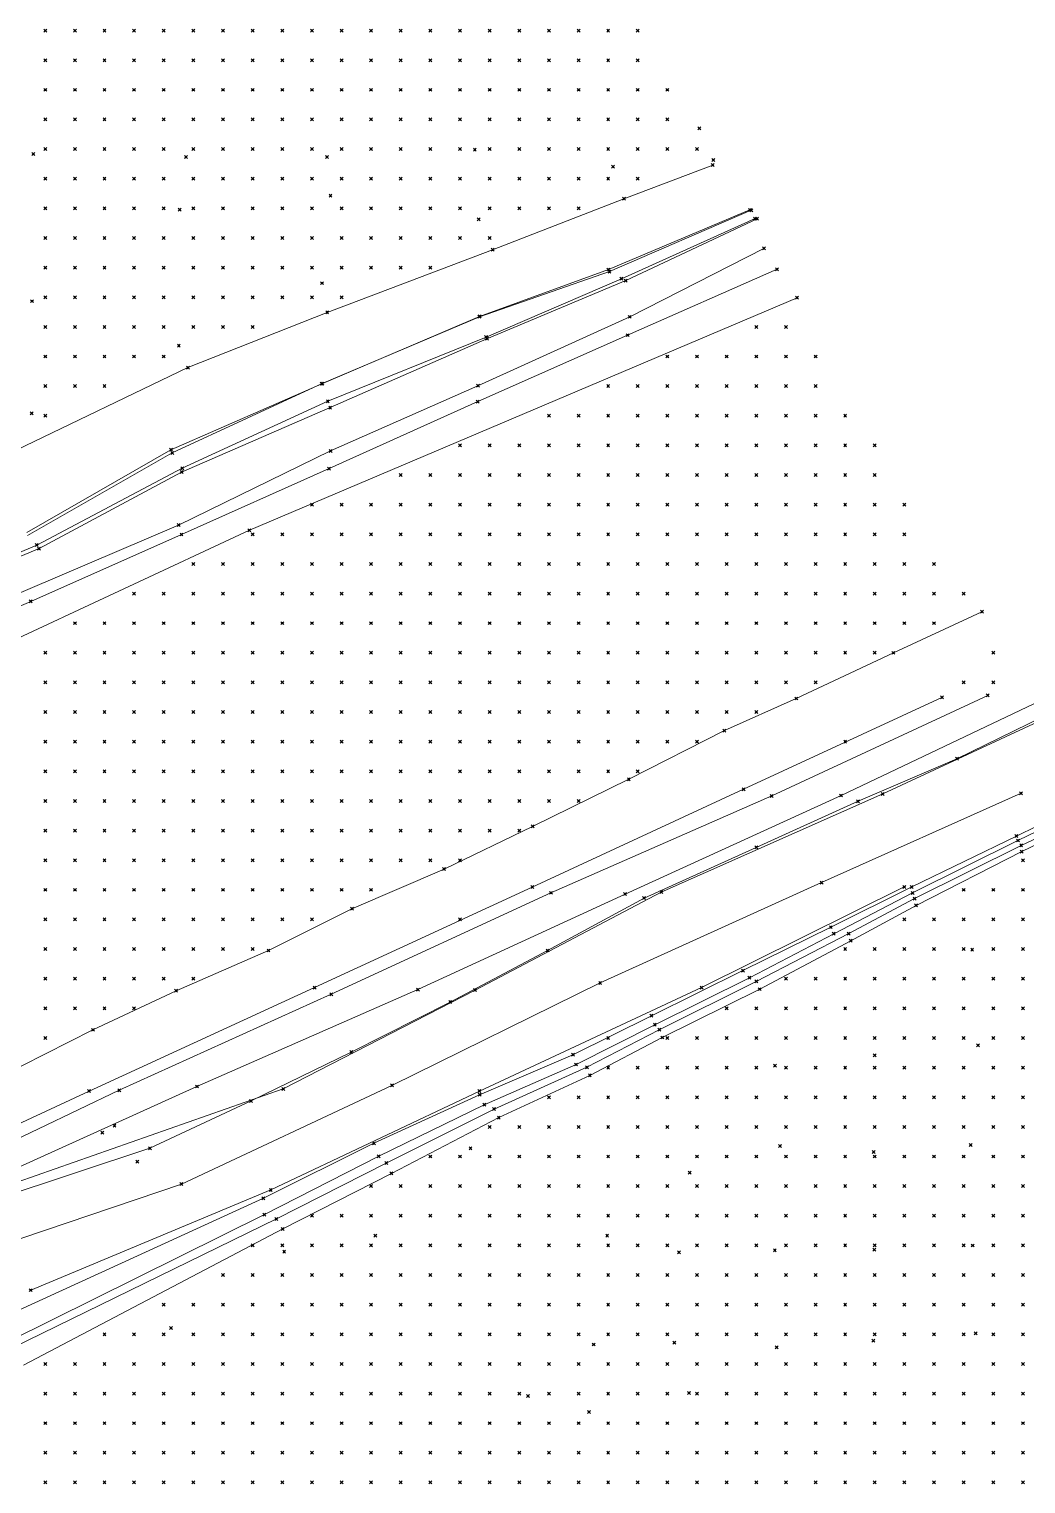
# Model space of a CAD drawing. Header units: metres. Extents: x 441556 to 446409, y 432338 to 461058.
# Drawn here: x 445902.3 to 446003.3, y 433800.1 to 433947.4 of the extents above; entities that cross this region are included whole.
import ezdxf

# ---------------------------------------------------------------- set-up
doc = ezdxf.new("R2010")
doc.units = ezdxf.units.M
doc.header["$MEASUREMENT"] = 0
doc.header["$PDMODE"] = 35
doc.header["$PDSIZE"] = 0.15
for name, color, linetype, lineweight in [('DTM-BRE-RevN_GRP_ACOSTAMENT', 2, 'Continuous', 0), ('DTM-BRE-RevN_GRP_CANAL', 2, 'Continuous', 0), ('DTM-BRE-RevN_GRP_CANAL IRIGATIE JOS', 2, 'Continuous', 0), ('DTM-BRE-RevN_GRP_CANAL IRIGATIE SUS', 2, 'Continuous', 0), ('DTM-BRE-RevN_GRP_CAROSABIL', 2, 'Continuous', 0), ('DTM-BRE-RevN_GRP_DIG', 2, 'Continuous', 0), ('DTM-BRE-RevN_GRP_DRUM DE PIATRA', 2, 'Continuous', 0), ('DTM-BRE-RevN_GRP_Fund canal', 2, 'Continuous', 0), ('DTM-BRE-RevN_GRP_PLATFORMA BETON', 2, 'Continuous', 0), ('DTM-BRE-RevN_GRP_TALUZ JOS', 2, 'Continuous', 0), ('DTM-BRE-RevN_YP_RevL', 1, 'Continuous', 0), ('DTM-NOK-RevN_LIDAR_co_lidar', 91, 'Continuous', 0), ('DTM-NOK-RevN_RTK', 32, 'Continuous', 0)]:
    doc.layers.add(name, color=color, linetype=linetype, lineweight=lineweight)

msp = doc.modelspace()

# ---------------------------------------------------------------- linework, layer by layer
at = {"layer": 'DTM-BRE-RevN_GRP_ACOSTAMENT'}
for p, q in [((445975.454, 433929.065, 326.928), (445961.109, 433922.849, 326.902)), ((445975.842, 433928.222, 327.004), (445962.308, 433922.136, 326.911)), ((445961.109, 433922.849, 326.902), (445947.938, 433918.288, 326.371)), ((445962.308, 433922.136, 326.911), (445948.619, 433916.222, 326.767)), ((445947.938, 433918.288, 326.371), (445932.024, 433911.513, 326.417)), ((445948.619, 433916.222, 326.767), (445932.592, 433909.734, 326.676)), ((445932.024, 433911.513, 326.417), (445916.842, 433904.5, 326.606)), ((445932.592, 433909.734, 326.676), (445917.859, 433902.952, 326.715)), ((445916.842, 433904.5, 326.606), (445902.184, 433896.134, 326.699)), ((445917.859, 433902.952, 326.715), (445903.129, 433895.173, 326.645)), ((445903.129, 433895.173, 326.645), (445887.79, 433888.706, 326.516))]:
    msp.add_line(p, q, dxfattribs=at)
at = {"layer": 'DTM-BRE-RevN_GRP_CANAL'}
for p, q in [((445970.428, 433850.376, 323.291), (445990.956, 433860.57, 323.487)), ((445947.933, 433839.904, 323.178), (445970.428, 433850.376, 323.291)), ((445926.822, 433829.89, 322.654), (445947.933, 433839.904, 323.178)), ((445902.522, 433819.745, 322.733), (445926.822, 433829.89, 322.654))]:
    msp.add_line(p, q, dxfattribs=at)
at = {"layer": 'DTM-BRE-RevN_GRP_CANAL IRIGATIE JOS'}
for p, q in [((445998.818, 433888.417, 323.795), (445989.855, 433884.265, 323.752)), ((445989.855, 433884.265, 323.752), (445980.014, 433879.641, 323.762)), ((445980.014, 433879.641, 323.762), (445972.743, 433876.397, 323.738)), ((445974.688, 433870.457, 326.704), (445994.769, 433879.747, 326.82)), ((445972.743, 433876.397, 323.738), (445963.068, 433871.463, 323.794)), ((445963.068, 433871.463, 323.794), (445953.329, 433866.687, 323.765)), ((445953.284, 433860.557, 326.59), (445974.688, 433870.457, 326.704)), ((445953.329, 433866.687, 323.765), (445944.355, 433862.374, 323.797)), ((445944.355, 433862.374, 323.797), (445935.034, 433858.357, 323.729)), ((445931.254, 433850.373, 326.512), (445953.284, 433860.557, 326.59)), ((445935.034, 433858.357, 323.729), (445926.587, 433854.132, 323.77)), ((445926.587, 433854.132, 323.77), (445917.23, 433850.055, 323.682)), ((445908.415, 433839.903, 326.376), (445931.254, 433850.373, 326.512)), ((445917.23, 433850.055, 323.682), (445908.815, 433846.1, 323.652)), ((445908.815, 433846.1, 323.652), (445899.125, 433841.188, 323.712)), ((445889.016, 433830.847, 326.102), (445908.415, 433839.903, 326.376))]:
    msp.add_line(p, q, dxfattribs=at)
at = {"layer": 'DTM-BRE-RevN_GRP_CANAL IRIGATIE SUS'}
for p, q in [((446008.831, 433879.295, 326.849), (445988.778, 433869.981, 326.567)), ((445988.778, 433869.981, 326.567), (445966.344, 433860.044, 326.615)), ((446011.79, 433870.316, 323.533), (446002.304, 433865.721, 323.466)), ((446012.159, 433868.646, 323.503), (446002.849, 433864.138, 323.39)), ((446002.304, 433865.721, 323.466), (445991.714, 433860.564, 323.38)), ((446002.849, 433864.138, 323.39), (445992.14, 433858.693, 323.314)), ((445991.714, 433860.564, 323.38), (445983.518, 433856.492, 323.256)), ((445966.344, 433860.044, 326.615), (445947.503, 433850.127, 326.37)), ((445992.14, 433858.693, 323.314), (445985.535, 433855.123, 323.248)), ((445983.518, 433856.492, 323.256), (445974.623, 433852.095, 323.209)), ((445985.535, 433855.123, 323.248), (445976.313, 433850.217, 323.157)), ((445974.623, 433852.095, 323.209), (445965.354, 433847.529, 323.198)), ((445947.503, 433850.127, 326.37), (445928.083, 433840.122, 326.185)), ((445976.313, 433850.217, 323.157), (445966.456, 433845.323, 323.064)), ((445965.354, 433847.529, 323.198), (445957.414, 433843.584, 323.088)), ((445966.456, 433845.323, 323.064), (445959.119, 433841.485, 322.967)), ((445957.414, 433843.584, 323.088), (445947.962, 433839.529, 322.881)), ((445959.119, 433841.485, 322.967), (445949.907, 433837.22, 322.836)), ((445928.083, 433840.122, 326.185), (445898.922, 433829.904, 326.154)), ((445947.962, 433839.529, 322.881), (445937.254, 433834.616, 322.686)), ((445949.907, 433837.22, 322.836), (445939.024, 433831.572, 322.682)), ((445937.254, 433834.616, 322.686), (445926.067, 433829.054, 322.547)), ((445939.024, 433831.572, 322.682), (445928.027, 433825.942, 322.397)), ((445926.067, 433829.054, 322.547), (445899.77, 433817.026, 322.082)), ((445928.027, 433825.942, 322.397), (445901.784, 433812.138, 321.747))]:
    msp.add_line(p, q, dxfattribs=at)
at = {"layer": 'DTM-BRE-RevN_GRP_CAROSABIL'}
for p, q in [((445977.531, 433869.777, 326.655), (445999.41, 433879.958, 326.858)), ((445984.549, 433869.821, 326.751), (446004.065, 433879.098, 326.911)), ((445955.178, 433859.969, 326.62), (445977.531, 433869.777, 326.655)), ((445962.688, 433859.84, 326.611), (445984.549, 433869.821, 326.751)), ((445932.937, 433849.704, 326.541), (445955.178, 433859.969, 326.62)), ((445941.712, 433850.175, 326.562), (445962.688, 433859.84, 326.611)), ((445919.345, 433840.364, 326.448), (445941.712, 433850.175, 326.562)), ((445911.47, 433839.976, 326.381), (445932.937, 433849.704, 326.541)), ((445889.992, 433829.737, 326.125), (445911.47, 433839.976, 326.381)), ((445896.918, 433830.215, 326.215), (445919.345, 433840.364, 326.448))]:
    msp.add_line(p, q, dxfattribs=at)
at = {"layer": 'DTM-BRE-RevN_GRP_DIG'}
for p, q in [((445975.322, 433929.108, 326.918), (445961.002, 433923.068, 326.752)), ((445961.002, 433923.068, 326.752), (445947.952, 433918.322, 326.351)), ((445947.952, 433918.322, 326.351), (445931.97, 433911.505, 326.542)), ((445931.97, 433911.505, 326.542), (445916.714, 433904.821, 326.465)), ((445916.714, 433904.821, 326.465), (445902.127, 433896.454, 326.692)), ((445996.286, 433873.548, 326.573), (446006.71, 433878.627, 326.843)), ((445986.268, 433869.237, 326.602), (445996.286, 433873.548, 326.573)), ((445975.962, 433864.567, 326.464), (445986.268, 433869.237, 326.602)), ((445964.617, 433859.433, 326.565), (445975.962, 433864.567, 326.464)), ((445960.164, 433850.848, 323.339), (445982.582, 433860.998, 323.333)), ((445954.841, 433854.129, 326.399), (445964.617, 433859.433, 326.565)), ((445944.977, 433848.911, 326.258), (445954.841, 433854.129, 326.399)), ((445939.089, 433840.474, 322.962), (445960.164, 433850.848, 323.339)), ((445934.971, 433843.853, 326.148), (445944.977, 433848.911, 326.258)), ((445924.822, 433838.904, 326.124), (445934.971, 433843.853, 326.148)), ((445917.773, 433830.49, 323.027), (445939.089, 433840.474, 322.962)), ((445914.581, 433834.113, 325.894), (445924.822, 433838.904, 326.124)), ((445893.021, 433827.004, 325.994), (445914.581, 433834.113, 325.894)), ((445888.416, 433820.574, 323.104), (445917.773, 433830.49, 323.027))]:
    msp.add_line(p, q, dxfattribs=at)
at = {"layer": 'DTM-BRE-RevN_GRP_DRUM DE PIATRA'}
for p, q in [((445976.043, 433928.199, 326.98), (445962.761, 433921.949, 326.921)), ((445976.742, 433925.2, 326.989), (445963.159, 433918.275, 326.974)), ((445962.761, 433921.949, 326.921), (445948.694, 433916.061, 326.809)), ((445963.159, 433918.275, 326.974), (445947.785, 433911.296, 326.819)), ((445948.694, 433916.061, 326.809), (445932.828, 433909.083, 326.666)), ((445947.785, 433911.296, 326.819), (445932.875, 433904.709, 326.756)), ((445932.828, 433909.083, 326.666), (445917.788, 433902.563, 326.692)), ((445932.875, 433904.709, 326.756), (445917.49, 433897.195, 326.712)), ((445917.788, 433902.563, 326.692), (445903.355, 433894.808, 326.659)), ((445917.49, 433897.195, 326.712), (445887.893, 433884.581, 326.483)), ((445903.355, 433894.808, 326.659), (445887.885, 433888.519, 326.507))]:
    msp.add_line(p, q, dxfattribs=at)
at = {"layer": 'DTM-BRE-RevN_GRP_Fund canal'}
for p, q in [((446011.448, 433869.666, 322.959), (446002.462, 433865.267, 322.933)), ((446011.849, 433869.082, 322.89), (446002.786, 433864.765, 322.902)), ((446002.462, 433865.267, 322.933), (445991.793, 433859.952, 322.737)), ((446002.786, 433864.765, 322.902), (445992.003, 433859.386, 322.732)), ((445991.793, 433859.952, 322.737), (445983.812, 433855.831, 322.513)), ((445992.003, 433859.386, 322.732), (445985.33, 433855.836, 322.528)), ((445983.812, 433855.831, 322.513), (445975.268, 433851.375, 322.35)), ((445985.33, 433855.836, 322.528), (445975.973, 433850.995, 322.352)), ((445975.268, 433851.375, 322.35), (445965.699, 433846.614, 322.31)), ((445975.973, 433850.995, 322.352), (445966.151, 433846.109, 322.315)), ((445965.699, 433846.614, 322.31), (445957.727, 433842.589, 322.235)), ((445966.151, 433846.109, 322.315), (445958.83, 433842.308, 322.258)), ((445957.727, 433842.589, 322.235), (445948.427, 433838.518, 322.006)), ((445958.83, 433842.308, 322.258), (445949.418, 433838.08, 322.035)), ((445948.427, 433838.518, 322.006), (445937.751, 433833.305, 321.721)), ((445949.418, 433838.08, 322.035), (445938.505, 433832.617, 321.73)), ((445937.751, 433833.305, 321.721), (445926.178, 433827.399, 321.326)), ((445938.505, 433832.617, 321.73), (445927.383, 433826.954, 321.363)), ((445926.178, 433827.399, 321.326), (445900.384, 433814.628, 319.913)), ((445927.383, 433826.954, 321.363), (445900.668, 433813.908, 319.922))]:
    msp.add_line(p, q, dxfattribs=at)
at = {"layer": 'DTM-BRE-RevN_GRP_PLATFORMA BETON'}
for p, q in [((445978.078, 433923.093, 327.033), (445962.945, 433916.421, 326.968)), ((445980.093, 433920.21, 324.71), (445924.649, 433896.672, 325.031)), ((445962.945, 433916.421, 326.968), (445947.775, 433909.694, 326.82)), ((445947.775, 433909.694, 326.82), (445932.726, 433902.916, 326.701)), ((445932.726, 433902.916, 326.701), (445917.779, 433896.241, 326.683)), ((445924.649, 433896.672, 325.031), (445898.253, 433884.351, 324.717)), ((445917.779, 433896.241, 326.683), (445902.512, 433889.469, 326.579)), ((445902.512, 433889.469, 326.579), (445888.458, 433883.404, 326.374))]:
    msp.add_line(p, q, dxfattribs=at)
at = {"layer": 'DTM-BRE-RevN_GRP_TALUZ JOS'}
for p, q in [((445971.563, 433933.645, 323.429), (445962.563, 433930.226, 323.272)), ((445962.563, 433930.226, 323.272), (445949.271, 433925.061, 322.848)), ((445949.271, 433925.061, 322.848), (445932.525, 433918.726, 322.891)), ((445932.525, 433918.726, 322.891), (445918.433, 433913.135, 322.758)), ((445918.433, 433913.135, 322.758), (445901.042, 433904.773, 322.35))]:
    msp.add_line(p, q, dxfattribs=at)
at = {"layer": 'DTM-BRE-RevN_YP_RevL'}
msp.add_line((445982.582, 433860.998, 323.333), (446002.78, 433870.05, 323.321), dxfattribs=at)
at = {"layer": 'DTM-NOK-RevN_LIDAR_co_lidar'}
for p in [(445903.985, 433947.254, 322.862), (445906.984, 433947.254, 322.932), (445909.984, 433947.254, 323.038), (445912.983, 433947.254, 323.071), (445915.982, 433947.254, 323.265), (445918.982, 433947.254, 323.182), (445921.981, 433947.254, 323.236), (445924.98, 433947.254, 323.293), (445927.98, 433947.254, 323.383), (445930.979, 433947.254, 323.39), (445933.979, 433947.254, 323.375), (445936.978, 433947.254, 323.329), (445939.977, 433947.254, 323.345), (445942.977, 433947.254, 323.354), (445945.976, 433947.254, 323.374), (445948.976, 433947.254, 323.373), (445951.975, 433947.254, 323.399), (445954.974, 433947.254, 323.447), (445957.974, 433947.254, 323.487), (445960.973, 433947.254, 323.644), (445963.972, 433947.254, 323.96), (445903.985, 433944.254, 323.018), (445906.984, 433944.254, 323.081), (445909.984, 433944.254, 323.111), (445912.983, 433944.254, 323.155), (445915.982, 433944.254, 323.265), (445918.982, 433944.254, 323.221), (445921.981, 433944.254, 323.229), (445924.98, 433944.254, 323.223), (445927.98, 433944.254, 323.241), (445930.979, 433944.254, 323.28), (445933.979, 433944.254, 323.296), (445936.978, 433944.254, 323.264), (445939.977, 433944.254, 323.281), (445942.977, 433944.254, 323.285), (445945.976, 433944.254, 323.313), (445948.976, 433944.254, 323.337), (445951.975, 433944.254, 323.398), (445954.974, 433944.254, 323.474), (445957.974, 433944.254, 323.563), (445960.973, 433944.254, 323.793), (445963.972, 433944.254, 324.272), (445903.985, 433941.255, 322.904), (445906.984, 433941.255, 322.915), (445909.984, 433941.255, 322.923), (445912.983, 433941.255, 323.017), (445915.982, 433941.255, 323.064), (445918.982, 433941.255, 323.07), (445921.981, 433941.255, 323.127), (445924.98, 433941.255, 323.09), (445927.98, 433941.255, 323.155), (445930.979, 433941.255, 323.203), (445933.979, 433941.255, 323.248), (445936.978, 433941.255, 323.255), (445939.977, 433941.255, 323.251), (445942.977, 433941.255, 323.263), (445945.976, 433941.255, 323.294), (445948.976, 433941.255, 323.351), (445951.975, 433941.255, 323.404), (445954.974, 433941.255, 323.538), (445957.974, 433941.255, 323.672), (445960.973, 433941.255, 323.821), (445963.972, 433941.255, 324.112), (445966.972, 433941.255, 323.526), (445903.985, 433938.256, 322.881), (445906.984, 433938.256, 322.909), (445909.984, 433938.256, 322.922), (445912.983, 433938.256, 322.962), (445915.982, 433938.256, 322.993), (445918.982, 433938.256, 323.028), (445921.981, 433938.256, 323.056), (445924.98, 433938.256, 323.079), (445927.98, 433938.256, 323.129), (445930.979, 433938.256, 323.194), (445933.979, 433938.256, 323.2), (445936.978, 433938.256, 323.204), (445939.977, 433938.256, 323.21), (445942.977, 433938.256, 323.223), (445945.976, 433938.256, 323.239), (445948.976, 433938.256, 323.341), (445951.975, 433938.256, 323.463), (445954.974, 433938.256, 323.638), (445957.974, 433938.256, 323.642), (445960.973, 433938.256, 323.617), (445963.972, 433938.256, 323.705), (445966.972, 433938.256, 322.842), (445903.985, 433935.256, 322.853), (445906.984, 433935.256, 322.869), (445909.984, 433935.256, 322.899), (445912.983, 433935.256, 322.902), (445915.982, 433935.256, 322.932), (445918.982, 433935.256, 322.95), (445921.981, 433935.256, 322.984), (445924.98, 433935.256, 323.01), (445927.98, 433935.256, 323.04), (445930.979, 433935.256, 323.078), (445933.979, 433935.256, 323.156), (445936.978, 433935.256, 323.232), (445939.977, 433935.256, 323.244), (445942.977, 433935.256, 323.285), (445945.976, 433935.256, 323.343), (445948.976, 433935.256, 323.498), (445951.975, 433935.256, 323.54), (445954.974, 433935.256, 323.676), (445957.974, 433935.256, 323.357), (445960.973, 433935.256, 322.694), (445963.972, 433935.256, 323.054), (445966.972, 433935.256, 323.205), (445969.971, 433935.256, 323.364), (445903.985, 433932.257, 322.741), (445906.984, 433932.257, 322.698), (445909.984, 433932.257, 322.746), (445912.983, 433932.257, 322.769), (445915.982, 433932.257, 322.782), (445918.982, 433932.257, 322.817), (445921.981, 433932.257, 322.88), (445924.98, 433932.257, 322.981), (445927.98, 433932.257, 323.076), (445930.979, 433932.257, 323.244), (445933.979, 433932.257, 323.243), (445936.978, 433932.257, 323.363), (445939.977, 433932.257, 323.232), (445942.977, 433932.257, 323.322), (445945.976, 433932.257, 323.309), (445948.976, 433932.257, 323.432), (445951.975, 433932.257, 323.295), (445954.974, 433932.257, 323.423), (445957.974, 433932.257, 323.433), (445960.973, 433932.257, 323.18), (445963.972, 433932.257, 323.346), (445903.985, 433929.257, 322.653), (445906.984, 433929.257, 322.643), (445909.984, 433929.257, 322.722), (445912.983, 433929.257, 322.739), (445915.982, 433929.257, 322.837), (445918.982, 433929.257, 322.939), (445921.981, 433929.257, 323.073), (445924.98, 433929.257, 323.1), (445927.98, 433929.257, 323.296), (445930.979, 433929.257, 323.488), (445933.979, 433929.257, 323.345), (445936.978, 433929.257, 323.151), (445939.977, 433929.257, 322.751), (445942.977, 433929.257, 322.801), (445945.976, 433929.257, 322.881), (445948.976, 433929.257, 322.808), (445951.975, 433929.257, 322.656), (445954.974, 433929.257, 323.04), (445957.974, 433929.257, 323.215), (445903.985, 433926.258, 322.718), (445906.984, 433926.258, 322.721), (445909.984, 433926.258, 322.785), (445912.983, 433926.258, 322.701), (445915.982, 433926.258, 322.775), (445918.982, 433926.258, 323.023), (445921.981, 433926.258, 323.157), (445924.98, 433926.258, 322.889), (445927.98, 433926.258, 323.013), (445930.979, 433926.258, 323.403), (445933.979, 433926.258, 323.613), (445936.978, 433926.258, 323.002), (445939.977, 433926.258, 322.518), (445942.977, 433926.258, 322.574), (445945.976, 433926.258, 322.741), (445948.976, 433926.258, 322.809), (445903.985, 433923.259, 322.759), (445906.984, 433923.259, 322.82), (445909.984, 433923.259, 322.8), (445912.983, 433923.259, 322.526), (445915.982, 433923.259, 322.216), (445918.982, 433923.259, 322.597), (445921.981, 433923.259, 322.442), (445924.98, 433923.259, 321.932), (445927.98, 433923.259, 321.837), (445930.979, 433923.259, 322.716), (445933.979, 433923.259, 322.789), (445936.978, 433923.259, 322.747), (445939.977, 433923.259, 322.733), (445942.977, 433923.259, 323.016), (445903.985, 433920.259, 322.926), (445906.984, 433920.259, 323.137), (445909.984, 433920.259, 322.822), (445912.983, 433920.259, 322.329), (445915.982, 433920.259, 322.089), (445918.982, 433920.259, 322.396), (445921.981, 433920.259, 322.456), (445924.98, 433920.259, 321.825), (445927.98, 433920.259, 322.18), (445930.979, 433920.259, 322.708), (445933.979, 433920.259, 322.86), (445903.985, 433917.26, 323.014), (445906.984, 433917.26, 323.146), (445909.984, 433917.26, 322.84), (445912.983, 433917.26, 322.208), (445915.982, 433917.26, 322.307), (445918.982, 433917.26, 322.604), (445921.981, 433917.26, 323.052), (445924.98, 433917.26, 322.807), (445975.97, 433917.26, 325.056), (445978.969, 433917.26, 324.942), (445903.985, 433914.261, 322.742), (445906.984, 433914.261, 322.122), (445909.984, 433914.261, 322.186), (445912.983, 433914.261, 322.237), (445915.982, 433914.261, 322.544), (445966.972, 433914.261, 325.275), (445969.971, 433914.261, 324.998), (445972.971, 433914.261, 324.913), (445975.97, 433914.261, 324.897), (445978.969, 433914.261, 324.995), (445981.969, 433914.261, 325.009), (445903.985, 433911.261, 321.778), (445906.984, 433911.261, 321.995), (445909.984, 433911.261, 322.462), (445960.973, 433911.261, 324.94), (445963.972, 433911.261, 324.9), (445966.972, 433911.261, 324.817), (445969.971, 433911.261, 324.841), (445972.971, 433911.261, 324.824), (445975.97, 433911.261, 324.906), (445978.969, 433911.261, 325.013), (445981.969, 433911.261, 325.05), (445903.985, 433908.262, 322.363), (445954.974, 433908.262, 325.007), (445957.974, 433908.262, 324.923), (445960.973, 433908.262, 324.841), (445963.972, 433908.262, 324.805), (445966.972, 433908.262, 324.798), (445969.971, 433908.262, 324.788), (445972.971, 433908.262, 324.807), (445975.97, 433908.262, 324.965), (445978.969, 433908.262, 325.092), (445981.969, 433908.262, 325.278), (445984.968, 433908.262, 325.286), (445945.976, 433905.262, 325.193), (445948.976, 433905.262, 324.995), (445951.975, 433905.262, 324.935), (445954.974, 433905.262, 324.882), (445957.974, 433905.262, 324.868), (445960.973, 433905.262, 324.877), (445963.972, 433905.262, 324.866), (445966.972, 433905.262, 324.85), (445969.971, 433905.262, 324.889), (445972.971, 433905.262, 325.056), (445975.97, 433905.262, 325.041), (445978.969, 433905.262, 325.156), (445981.969, 433905.262, 325.411), (445984.968, 433905.262, 325.419), (445987.968, 433905.262, 325.328), (445939.977, 433902.263, 325.316), (445942.977, 433902.263, 325.042), (445945.976, 433902.263, 324.944), (445948.976, 433902.263, 324.891), (445951.975, 433902.263, 324.904), (445954.974, 433902.263, 324.942), (445957.974, 433902.263, 324.946), (445960.973, 433902.263, 324.921), (445963.972, 433902.263, 324.878), (445966.972, 433902.263, 324.926), (445969.971, 433902.263, 325.057), (445972.971, 433902.263, 325.269), (445975.97, 433902.263, 325.137), (445978.969, 433902.263, 325.248), (445981.969, 433902.263, 325.496), (445984.968, 433902.263, 325.476), (445987.968, 433902.263, 325.404), (445930.979, 433899.264, 325.532), (445933.979, 433899.264, 325.419), (445936.978, 433899.264, 325.222), (445939.977, 433899.264, 324.877), (445942.977, 433899.264, 324.841), (445945.976, 433899.264, 324.904), (445948.976, 433899.264, 324.909), (445951.975, 433899.264, 324.908), (445954.974, 433899.264, 324.949), (445957.974, 433899.264, 324.94), (445960.973, 433899.264, 324.93), (445963.972, 433899.264, 324.884), (445966.972, 433899.264, 325.004), (445969.971, 433899.264, 325.12), (445972.971, 433899.264, 325.344), (445975.97, 433899.264, 325.15), (445978.969, 433899.264, 325.215), (445981.969, 433899.264, 325.19), (445984.968, 433899.264, 325.144), (445987.968, 433899.264, 325.369), (445990.967, 433899.264, 325.16), (445924.98, 433896.264, 325.379), (445927.98, 433896.264, 325.154), (445930.979, 433896.264, 324.917), (445933.979, 433896.264, 324.996), (445936.978, 433896.264, 324.796), (445939.977, 433896.264, 324.832), (445942.977, 433896.264, 324.897), (445945.976, 433896.264, 324.961), (445948.976, 433896.264, 324.884), (445951.975, 433896.264, 324.827), (445954.974, 433896.264, 324.992), (445957.974, 433896.264, 325.174), (445960.973, 433896.264, 325.192), (445963.972, 433896.264, 325.185), (445966.972, 433896.264, 325.117), (445969.971, 433896.264, 325.044), (445972.971, 433896.264, 325.087), (445975.97, 433896.264, 325.066), (445978.969, 433896.264, 325.087), (445981.969, 433896.264, 325.416), (445984.968, 433896.264, 325.469), (445987.968, 433896.264, 325.57), (445990.967, 433896.264, 325.499), (445918.982, 433893.265, 325.332), (445921.981, 433893.265, 325.074), (445924.98, 433893.265, 324.865), (445927.98, 433893.265, 324.886), (445930.979, 433893.265, 324.757), (445933.979, 433893.265, 324.747), (445936.978, 433893.265, 324.834), (445939.977, 433893.265, 324.805), (445942.977, 433893.265, 324.9), (445945.976, 433893.265, 324.882), (445948.976, 433893.265, 324.802), (445951.975, 433893.265, 324.836), (445954.974, 433893.265, 325.303), (445957.974, 433893.265, 325.483), (445960.973, 433893.265, 325.173), (445963.972, 433893.265, 325.035), (445966.972, 433893.265, 325.288), (445969.971, 433893.265, 325.037), (445972.971, 433893.265, 325.162), (445975.97, 433893.265, 325.174), (445978.969, 433893.265, 325.18), (445981.969, 433893.265, 325.367), (445984.968, 433893.265, 325.35), (445987.968, 433893.265, 325.504), (445990.967, 433893.265, 325.24), (445993.966, 433893.265, 325.385), (445912.983, 433890.266, 325.123), (445915.982, 433890.266, 325.013), (445918.982, 433890.266, 325.015), (445921.981, 433890.266, 324.887), (445924.98, 433890.266, 324.791), (445927.98, 433890.266, 324.708), (445930.979, 433890.266, 324.746), (445933.979, 433890.266, 324.792), (445936.978, 433890.266, 324.766), (445939.977, 433890.266, 324.735), (445942.977, 433890.266, 324.843), (445945.976, 433890.266, 324.822), (445948.976, 433890.266, 324.704), (445951.975, 433890.266, 324.674), (445954.974, 433890.266, 324.95), (445957.974, 433890.266, 325.259), (445960.973, 433890.266, 325.162), (445963.972, 433890.266, 325.063), (445966.972, 433890.266, 325.266), (445969.971, 433890.266, 325.243), (445972.971, 433890.266, 325.094), (445975.97, 433890.266, 325.271), (445978.969, 433890.266, 325.407), (445981.969, 433890.266, 325.54), (445984.968, 433890.266, 325.373), (445987.968, 433890.266, 324.969), (445990.967, 433890.266, 324.759), (445993.966, 433890.266, 324.794), (445996.966, 433890.266, 324.139), (445906.984, 433887.266, 325.36), (445909.984, 433887.266, 325.129), (445912.983, 433887.266, 324.771), (445915.982, 433887.266, 324.667), (445918.982, 433887.266, 324.804), (445921.981, 433887.266, 324.837), (445924.98, 433887.266, 324.782), (445927.98, 433887.266, 324.828), (445930.979, 433887.266, 324.902), (445933.979, 433887.266, 324.858), (445936.978, 433887.266, 324.762), (445939.977, 433887.266, 324.799), (445942.977, 433887.266, 324.802), (445945.976, 433887.266, 324.853), (445948.976, 433887.266, 324.807), (445951.975, 433887.266, 324.691), (445954.974, 433887.266, 324.921), (445957.974, 433887.266, 325.027), (445960.973, 433887.266, 325.132), (445963.972, 433887.266, 325.08), (445966.972, 433887.266, 325.392), (445969.971, 433887.266, 325.296), (445972.971, 433887.266, 325.27), (445975.97, 433887.266, 325.297), (445978.969, 433887.266, 325.262), (445981.969, 433887.266, 325.219), (445984.968, 433887.266, 324.997), (445987.968, 433887.266, 324.668), (445990.967, 433887.266, 324.436), (445993.966, 433887.266, 324.204), (445903.985, 433884.267, 325.228), (445906.984, 433884.267, 325.219), (445909.984, 433884.267, 324.79), (445912.983, 433884.267, 324.77), (445915.982, 433884.267, 324.804), (445918.982, 433884.267, 324.787), (445921.981, 433884.267, 324.831), (445924.98, 433884.267, 324.868), (445927.98, 433884.267, 325.109), (445930.979, 433884.267, 325.142), (445933.979, 433884.267, 324.85), (445936.978, 433884.267, 324.882), (445939.977, 433884.267, 324.862), (445942.977, 433884.267, 324.859), (445945.976, 433884.267, 324.99), (445948.976, 433884.267, 325.063), (445951.975, 433884.267, 325.024), (445954.974, 433884.267, 324.936), (445957.974, 433884.267, 325.029), (445960.973, 433884.267, 325.207), (445963.972, 433884.267, 325.118), (445966.972, 433884.267, 325.205), (445969.971, 433884.267, 325.147), (445972.971, 433884.267, 325.103), (445975.97, 433884.267, 325.071), (445978.969, 433884.267, 324.649), (445981.969, 433884.267, 324.569), (445984.968, 433884.267, 324.605), (445987.968, 433884.267, 324.479), (445999.965, 433884.267, 325.556), (445903.985, 433881.267, 324.87), (445906.984, 433881.267, 324.726), (445909.984, 433881.267, 324.566), (445912.983, 433881.267, 324.738), (445915.982, 433881.267, 324.998), (445918.982, 433881.267, 324.942), (445921.981, 433881.267, 324.903), (445924.98, 433881.267, 325.06), (445927.98, 433881.267, 325.323), (445930.979, 433881.267, 325.349), (445933.979, 433881.267, 325.093), (445936.978, 433881.267, 325.015), (445939.977, 433881.267, 324.911), (445942.977, 433881.267, 324.975), (445945.976, 433881.267, 325.195), (445948.976, 433881.267, 325.175), (445951.975, 433881.267, 325.089), (445954.974, 433881.267, 325.158), (445957.974, 433881.267, 325.195), (445960.973, 433881.267, 325.304), (445963.972, 433881.267, 325.124), (445966.972, 433881.267, 325.076), (445969.971, 433881.267, 325.024), (445972.971, 433881.267, 324.691), (445975.97, 433881.267, 324.462), (445978.969, 433881.267, 324.27), (445981.969, 433881.267, 324.336), (445996.966, 433881.267, 326.247), (445999.965, 433881.267, 326.66), (445903.985, 433878.268, 324.722), (445906.984, 433878.268, 324.651), (445909.984, 433878.268, 324.611), (445912.983, 433878.268, 324.884), (445915.982, 433878.268, 325.046), (445918.982, 433878.268, 325.347), (445921.981, 433878.268, 325.111), (445924.98, 433878.268, 325.143), (445927.98, 433878.268, 325.401), (445930.979, 433878.268, 325.186), (445933.979, 433878.268, 324.972), (445936.978, 433878.268, 324.964), (445939.977, 433878.268, 325.094), (445942.977, 433878.268, 325.107), (445945.976, 433878.268, 325.199), (445948.976, 433878.268, 325.158), (445951.975, 433878.268, 325.071), (445954.974, 433878.268, 325.023), (445957.974, 433878.268, 324.959), (445960.973, 433878.268, 324.982), (445963.972, 433878.268, 324.878), (445966.972, 433878.268, 324.825), (445969.971, 433878.268, 324.824), (445972.971, 433878.268, 324.392), (445975.97, 433878.268, 324.278), (445903.985, 433875.269, 324.659), (445906.984, 433875.269, 324.677), (445909.984, 433875.269, 324.751), (445912.983, 433875.269, 325.028), (445915.982, 433875.269, 325.073), (445918.982, 433875.269, 325.249), (445921.981, 433875.269, 325.066), (445924.98, 433875.269, 325.227), (445927.98, 433875.269, 325.104), (445930.979, 433875.269, 325.109), (445933.979, 433875.269, 325.152), (445936.978, 433875.269, 324.988), (445939.977, 433875.269, 325.155), (445942.977, 433875.269, 325.134), (445945.976, 433875.269, 325.241), (445948.976, 433875.269, 325.091), (445951.975, 433875.269, 324.767), (445954.974, 433875.269, 324.673), (445957.974, 433875.269, 324.421), (445960.973, 433875.269, 324.523), (445963.972, 433875.269, 324.517), (445966.972, 433875.269, 324.243), (445969.971, 433875.269, 324.253), (445984.968, 433875.269, 326.489), (445903.985, 433872.269, 324.894), (445906.984, 433872.269, 324.961), (445909.984, 433872.269, 324.808), (445912.983, 433872.269, 324.885), (445915.982, 433872.269, 325.123), (445918.982, 433872.269, 325.226), (445921.981, 433872.269, 325.006), (445924.98, 433872.269, 325.249), (445927.98, 433872.269, 325.052), (445930.979, 433872.269, 325.193), (445933.979, 433872.269, 325.354), (445936.978, 433872.269, 325.396), (445939.977, 433872.269, 325.127), (445942.977, 433872.269, 325.141), (445945.976, 433872.269, 325.065), (445948.976, 433872.269, 324.549), (445951.975, 433872.269, 324.122), (445954.974, 433872.269, 324.003), (445957.974, 433872.269, 324.124), (445960.973, 433872.269, 324.07), (445963.972, 433872.269, 324.049), (445903.985, 433869.27, 324.913), (445906.984, 433869.27, 324.968), (445909.984, 433869.27, 324.799), (445912.983, 433869.27, 324.785), (445915.982, 433869.27, 325.117), (445918.982, 433869.27, 325.514), (445921.981, 433869.27, 325.27), (445924.98, 433869.27, 325.041), (445927.98, 433869.27, 325.098), (445930.979, 433869.27, 325.302), (445933.979, 433869.27, 325.354), (445936.978, 433869.27, 325.169), (445939.977, 433869.27, 325.039), (445942.977, 433869.27, 324.951), (445945.976, 433869.27, 324.663), (445948.976, 433869.27, 324.183), (445951.975, 433869.27, 323.928), (445954.974, 433869.27, 323.837), (445957.974, 433869.27, 324.012), (445903.985, 433866.27, 325.001), (445906.984, 433866.27, 324.963), (445909.984, 433866.27, 324.908), (445912.983, 433866.27, 324.934), (445915.982, 433866.27, 325.375), (445918.982, 433866.27, 326.316), (445921.981, 433866.27, 325.203), (445924.98, 433866.27, 324.999), (445927.98, 433866.27, 325.271), (445930.979, 433866.27, 325.359), (445933.979, 433866.27, 325.4), (445936.978, 433866.27, 324.954), (445939.977, 433866.27, 324.819), (445942.977, 433866.27, 324.226), (445945.976, 433866.27, 324.139), (445948.976, 433866.27, 324.144), (445951.975, 433866.27, 324.093), (445903.985, 433863.271, 325.012), (445906.984, 433863.271, 325.038), (445909.984, 433863.271, 325.01), (445912.983, 433863.271, 325.246), (445915.982, 433863.271, 325.635), (445918.982, 433863.271, 326.236), (445921.981, 433863.271, 325.132), (445924.98, 433863.271, 325.04), (445927.98, 433863.271, 325.216), (445930.979, 433863.271, 325.27), (445933.979, 433863.271, 325.265), (445936.978, 433863.271, 324.469), (445939.977, 433863.271, 324.166), (445942.977, 433863.271, 324.046), (445945.976, 433863.271, 324.19), (446002.964, 433863.271, 323.116), (445903.985, 433860.272, 324.903), (445906.984, 433860.272, 324.966), (445909.984, 433860.272, 325.09), (445912.983, 433860.272, 325.302), (445915.982, 433860.272, 325.492), (445918.982, 433860.272, 325.464), (445921.981, 433860.272, 325.097), (445924.98, 433860.272, 324.83), (445927.98, 433860.272, 324.606), (445930.979, 433860.272, 324.478), (445933.979, 433860.272, 324.329), (445936.978, 433860.272, 324.255), (445996.966, 433860.272, 322.866), (445999.965, 433860.272, 323.179), (446002.964, 433860.272, 323.645), (445903.985, 433857.272, 324.848), (445906.984, 433857.272, 324.957), (445909.984, 433857.272, 325.27), (445912.983, 433857.272, 325.372), (445915.982, 433857.272, 325.283), (445918.982, 433857.272, 325.293), (445921.981, 433857.272, 324.983), (445924.98, 433857.272, 324.567), (445927.98, 433857.272, 324.588), (445930.979, 433857.272, 324.46), (445945.976, 433857.272, 325.885), (445990.967, 433857.272, 322.674), (445993.966, 433857.272, 323.005), (445996.966, 433857.272, 323.211), (445999.965, 433857.272, 323.467), (446002.964, 433857.272, 323.914), (445903.985, 433854.273, 324.958), (445906.984, 433854.273, 324.972), (445909.984, 433854.273, 325.013), (445912.983, 433854.273, 324.869), (445915.982, 433854.273, 324.813), (445918.982, 433854.273, 324.584), (445921.981, 433854.273, 324.544), (445924.98, 433854.273, 324.511), (445984.968, 433854.273, 322.549), (445987.968, 433854.273, 322.853), (445990.967, 433854.273, 323.056), (445993.966, 433854.273, 323.237), (445996.966, 433854.273, 323.526), (445999.965, 433854.273, 323.956), (446002.964, 433854.273, 324.494), (445903.985, 433851.274, 324.977), (445906.984, 433851.274, 324.851), (445909.984, 433851.274, 324.581), (445912.983, 433851.274, 324.342), (445915.982, 433851.274, 324.324), (445918.982, 433851.274, 324.299), (445978.969, 433851.274, 322.516), (445981.969, 433851.274, 322.827), (445984.968, 433851.274, 323.196), (445987.968, 433851.274, 323.158), (445990.967, 433851.274, 323.514), (445993.966, 433851.274, 324.113), (445996.966, 433851.274, 324.28), (445999.965, 433851.274, 324.365), (446002.964, 433851.274, 324.556), (445903.985, 433848.274, 324.579), (445906.984, 433848.274, 324.331), (445909.984, 433848.274, 324.207), (445912.983, 433848.274, 324.33), (445972.971, 433848.274, 322.753), (445975.97, 433848.274, 322.929), (445978.969, 433848.274, 323.131), (445981.969, 433848.274, 323.322), (445984.968, 433848.274, 324.118), (445987.968, 433848.274, 324.09), (445990.967, 433848.274, 324.521), (445993.966, 433848.274, 324.596), (445996.966, 433848.274, 324.412), (445999.965, 433848.274, 324.431), (446002.964, 433848.274, 324.482), (445903.985, 433845.275, 324.314), (445960.973, 433845.275, 323.012), (445966.972, 433845.275, 322.517), (445969.971, 433845.275, 322.876), (445972.971, 433845.275, 323.107), (445975.97, 433845.275, 323.451), (445978.969, 433845.275, 323.8), (445981.969, 433845.275, 324.136), (445984.968, 433845.275, 324.32), (445987.968, 433845.275, 324.375), (445990.967, 433845.275, 324.507), (445993.966, 433845.275, 324.505), (445996.966, 433845.275, 324.49), (445999.965, 433845.275, 324.503), (446002.964, 433845.275, 324.521), (445960.973, 433842.275, 322.651), (445963.972, 433842.275, 323.001), (445966.972, 433842.275, 323.173), (445969.971, 433842.275, 323.434), (445972.971, 433842.275, 323.82), (445975.97, 433842.275, 324.255), (445978.969, 433842.275, 324.714), (445981.969, 433842.275, 324.766), (445984.968, 433842.275, 324.676), (445987.968, 433842.275, 324.648), (445990.967, 433842.275, 324.637), (445993.966, 433842.275, 324.624), (445996.966, 433842.275, 324.578), (445999.965, 433842.275, 324.533), (446002.964, 433842.275, 324.453), (445954.974, 433839.276, 322.504), (445957.974, 433839.276, 322.924), (445960.973, 433839.276, 323.078), (445963.972, 433839.276, 323.172), (445966.972, 433839.276, 323.662), (445969.971, 433839.276, 324.275), (445972.971, 433839.276, 324.602), (445975.97, 433839.276, 324.733), (445978.969, 433839.276, 324.847), (445981.969, 433839.276, 324.867), (445984.968, 433839.276, 324.796), (445987.968, 433839.276, 324.751), (445990.967, 433839.276, 324.66), (445993.966, 433839.276, 324.597), (445996.966, 433839.276, 324.514), (445999.965, 433839.276, 324.458), (446002.964, 433839.276, 324.45), (445948.976, 433836.277, 322.652), (445951.975, 433836.277, 322.913), (445954.974, 433836.277, 323.072), (445957.974, 433836.277, 323.142), (445960.973, 433836.277, 323.246), (445963.972, 433836.277, 323.638), (445966.972, 433836.277, 324.453), (445969.971, 433836.277, 324.66), (445972.971, 433836.277, 324.848), (445975.97, 433836.277, 324.982), (445978.969, 433836.277, 325), (445981.969, 433836.277, 324.927), (445984.968, 433836.277, 324.821), (445987.968, 433836.277, 324.705), (445990.967, 433836.277, 324.594), (445993.966, 433836.277, 324.547), (445996.966, 433836.277, 324.553), (445999.965, 433836.277, 324.574), (446002.964, 433836.277, 324.639), (445942.977, 433833.277, 322.552), (445945.976, 433833.277, 322.917), (445948.976, 433833.277, 323.06), (445951.975, 433833.277, 323.111), (445954.974, 433833.277, 323.468), (445957.974, 433833.277, 323.498), (445960.973, 433833.277, 323.662), (445963.972, 433833.277, 324.223), (445966.972, 433833.277, 324.672), (445969.971, 433833.277, 324.81), (445972.971, 433833.277, 324.937), (445975.97, 433833.277, 324.962), (445978.969, 433833.277, 325.043), (445981.969, 433833.277, 324.89), (445984.968, 433833.277, 324.802), (445987.968, 433833.277, 324.698), (445990.967, 433833.277, 324.604), (445993.966, 433833.277, 324.624), (445996.966, 433833.277, 324.698), (445999.965, 433833.277, 324.829), (446002.964, 433833.277, 325.009), (445936.978, 433830.278, 322.104), (445939.977, 433830.278, 322.759), (445942.977, 433830.278, 323.057), (445945.976, 433830.278, 323.118), (445948.976, 433830.278, 323.233), (445951.975, 433830.278, 323.365), (445954.974, 433830.278, 324.262), (445957.974, 433830.278, 324.209), (445960.973, 433830.278, 324.23), (445963.972, 433830.278, 324.412), (445966.972, 433830.278, 324.931), (445969.971, 433830.278, 325.023), (445972.971, 433830.278, 325.076), (445975.97, 433830.278, 325.053), (445978.969, 433830.278, 324.954), (445981.969, 433830.278, 324.805), (445984.968, 433830.278, 324.701), (445987.968, 433830.278, 324.695), (445990.967, 433830.278, 324.737), (445993.966, 433830.278, 324.855), (445996.966, 433830.278, 324.956), (445999.965, 433830.278, 325.011), (446002.964, 433830.278, 325.023), (445930.979, 433827.278, 321.928), (445933.979, 433827.278, 322.507), (445936.978, 433827.278, 322.892), (445939.977, 433827.278, 323.102), (445942.977, 433827.278, 323.206), (445945.976, 433827.278, 323.471), (445948.976, 433827.278, 323.681), (445951.975, 433827.278, 323.725), (445954.974, 433827.278, 324.3), (445957.974, 433827.278, 324.498), (445960.973, 433827.278, 324.782), (445963.972, 433827.278, 324.759), (445966.972, 433827.278, 324.919), (445969.971, 433827.278, 324.987), (445972.971, 433827.278, 324.987), (445975.97, 433827.278, 324.956), (445978.969, 433827.278, 324.861), (445981.969, 433827.278, 324.774), (445984.968, 433827.278, 324.645), (445987.968, 433827.278, 324.735), (445990.967, 433827.278, 324.892), (445993.966, 433827.278, 324.883), (445996.966, 433827.278, 324.945), (445999.965, 433827.278, 325.013), (446002.964, 433827.278, 324.994), (445924.98, 433824.279, 321.397), (445927.98, 433824.279, 321.889), (445930.979, 433824.279, 322.847), (445933.979, 433824.279, 322.988), (445936.978, 433824.279, 323.148), (445939.977, 433824.279, 323.566), (445942.977, 433824.279, 323.691), (445945.976, 433824.279, 323.983), (445948.976, 433824.279, 324.043), (445951.975, 433824.279, 323.781), (445954.974, 433824.279, 324.208), (445957.974, 433824.279, 324.73), (445960.973, 433824.279, 324.999), (445963.972, 433824.279, 324.858), (445966.972, 433824.279, 324.846), (445969.971, 433824.279, 324.882), (445972.971, 433824.279, 324.871), (445975.97, 433824.279, 324.822), (445978.969, 433824.279, 324.76), (445981.969, 433824.279, 324.711), (445984.968, 433824.279, 324.574), (445987.968, 433824.279, 324.631), (445990.967, 433824.279, 324.936), (445993.966, 433824.279, 324.957), (445996.966, 433824.279, 325.024), (445999.965, 433824.279, 325.002), (446002.964, 433824.279, 325.002), (445921.981, 433821.28, 321.424), (445924.98, 433821.28, 322.594), (445927.98, 433821.28, 322.886), (445930.979, 433821.28, 323.256), (445933.979, 433821.28, 323.22), (445936.978, 433821.28, 323.652), (445939.977, 433821.28, 323.993), (445942.977, 433821.28, 324.265), (445945.976, 433821.28, 324.162), (445948.976, 433821.28, 323.778), (445951.975, 433821.28, 324.063), (445954.974, 433821.28, 324.514), (445957.974, 433821.28, 324.95), (445960.973, 433821.28, 324.986), (445963.972, 433821.28, 324.787), (445966.972, 433821.28, 324.78), (445969.971, 433821.28, 324.758), (445972.971, 433821.28, 324.737), (445975.97, 433821.28, 324.693), (445978.969, 433821.28, 324.652), (445981.969, 433821.28, 324.607), (445984.968, 433821.28, 324.561), (445987.968, 433821.28, 324.58), (445990.967, 433821.28, 324.913), (445993.966, 433821.28, 324.946), (445996.966, 433821.28, 324.938), (445999.965, 433821.28, 324.97), (446002.964, 433821.28, 325.05), (445915.982, 433818.28, 322.274), (445918.982, 433818.28, 322.877), (445921.981, 433818.28, 322.817), (445924.98, 433818.28, 322.919), (445927.98, 433818.28, 323.209), (445930.979, 433818.28, 324.084), (445933.979, 433818.28, 323.68), (445936.978, 433818.28, 323.829), (445939.977, 433818.28, 323.904), (445942.977, 433818.28, 324.064), (445945.976, 433818.28, 323.996), (445948.976, 433818.28, 323.862), (445951.975, 433818.28, 324.883), (445954.974, 433818.28, 324.91), (445957.974, 433818.28, 324.949), (445960.973, 433818.28, 324.923), (445963.972, 433818.28, 324.721), (445966.972, 433818.28, 324.658), (445969.971, 433818.28, 324.628), (445972.971, 433818.28, 324.584), (445975.97, 433818.28, 324.535), (445978.969, 433818.28, 324.516), (445981.969, 433818.28, 324.539), (445984.968, 433818.28, 324.524), (445987.968, 433818.28, 324.539), (445990.967, 433818.28, 324.804), (445993.966, 433818.28, 324.896), (445996.966, 433818.28, 324.935), (445999.965, 433818.28, 324.956), (446002.964, 433818.28, 324.978), (445909.984, 433815.281, 321.583), (445912.983, 433815.281, 322.37), (445915.982, 433815.281, 322.722), (445918.982, 433815.281, 322.915), (445921.981, 433815.281, 323.08), (445924.98, 433815.281, 323.549), (445927.98, 433815.281, 323.784), (445930.979, 433815.281, 323.695), (445933.979, 433815.281, 323.585), (445936.978, 433815.281, 323.516), (445939.977, 433815.281, 323.554), (445942.977, 433815.281, 323.716), (445945.976, 433815.281, 324.487), (445948.976, 433815.281, 324.697), (445951.975, 433815.281, 325.014), (445954.974, 433815.281, 324.91), (445957.974, 433815.281, 324.78), (445960.973, 433815.281, 324.706), (445963.972, 433815.281, 324.556), (445966.972, 433815.281, 324.508), (445969.971, 433815.281, 324.442), (445972.971, 433815.281, 324.422), (445975.97, 433815.281, 324.395), (445978.969, 433815.281, 324.408), (445981.969, 433815.281, 324.448), (445984.968, 433815.281, 324.483), (445987.968, 433815.281, 324.531), (445990.967, 433815.281, 324.676), (445993.966, 433815.281, 324.75), (445996.966, 433815.281, 324.809), (445999.965, 433815.281, 324.825), (446002.964, 433815.281, 324.885), (445903.985, 433812.282, 321.18), (445906.984, 433812.282, 321.871), (445909.984, 433812.282, 322.176), (445912.983, 433812.282, 322.378), (445915.982, 433812.282, 322.693), (445918.982, 433812.282, 323.284), (445921.981, 433812.282, 323.636), (445924.98, 433812.282, 323.888), (445927.98, 433812.282, 323.739), (445930.979, 433812.282, 323.469), (445933.979, 433812.282, 323.198), (445936.978, 433812.282, 323.21), (445939.977, 433812.282, 323.946), (445942.977, 433812.282, 324.692), (445945.976, 433812.282, 324.875), (445948.976, 433812.282, 324.794), (445951.975, 433812.282, 324.76), (445954.974, 433812.282, 324.727), (445957.974, 433812.282, 324.594), (445960.973, 433812.282, 324.462), (445963.972, 433812.282, 324.37), (445966.972, 433812.282, 324.352), (445969.971, 433812.282, 324.317), (445972.971, 433812.282, 324.365), (445975.97, 433812.282, 324.355), (445978.969, 433812.282, 324.405), (445981.969, 433812.282, 324.435), (445984.968, 433812.282, 324.433), (445987.968, 433812.282, 324.449), (445990.967, 433812.282, 324.513), (445993.966, 433812.282, 324.543), (445996.966, 433812.282, 324.648), (445999.965, 433812.282, 324.736), (446002.964, 433812.282, 324.826), (445903.985, 433809.282, 322.025), (445906.984, 433809.282, 322.252), (445909.984, 433809.282, 322.253), (445912.983, 433809.282, 322.415), (445915.982, 433809.282, 323.067), (445918.982, 433809.282, 323.58), (445921.981, 433809.282, 323.568), (445924.98, 433809.282, 323.485), (445927.98, 433809.282, 323.37), (445930.979, 433809.282, 323.217), (445933.979, 433809.282, 322.971), (445936.978, 433809.282, 324.174), (445939.977, 433809.282, 324.399), (445942.977, 433809.282, 324.653), (445945.976, 433809.282, 324.83), (445948.976, 433809.282, 324.8), (445951.975, 433809.282, 324.651), (445954.974, 433809.282, 324.549), (445957.974, 433809.282, 324.351), (445960.973, 433809.282, 324.266), (445963.972, 433809.282, 324.221), (445966.972, 433809.282, 324.248), (445969.971, 433809.282, 324.212), (445972.971, 433809.282, 324.242), (445975.97, 433809.282, 324.255), (445978.969, 433809.282, 324.285), (445981.969, 433809.282, 324.333), (445984.968, 433809.282, 324.382), (445987.968, 433809.282, 324.419), (445990.967, 433809.282, 324.449), (445993.966, 433809.282, 324.543), (445996.966, 433809.282, 324.64), (445999.965, 433809.282, 324.735), (446002.964, 433809.282, 324.863), (445903.985, 433806.283, 322.684), (445906.984, 433806.283, 323.391), (445909.984, 433806.283, 322.549), (445912.983, 433806.283, 322.57), (445915.982, 433806.283, 323.158), (445918.982, 433806.283, 323.441), (445921.981, 433806.283, 323.403), (445924.98, 433806.283, 322.969), (445927.98, 433806.283, 322.608), (445930.979, 433806.283, 322.949), (445933.979, 433806.283, 323.659), (445936.978, 433806.283, 324.335), (445939.977, 433806.283, 324.541), (445942.977, 433806.283, 324.472), (445945.976, 433806.283, 324.556), (445948.976, 433806.283, 324.424), (445951.975, 433806.283, 324.283), (445954.974, 433806.283, 324.21), (445957.974, 433806.283, 324.136), (445960.973, 433806.283, 324.111), (445963.972, 433806.283, 324.101), (445966.972, 433806.283, 324.107), (445969.971, 433806.283, 324.135), (445972.971, 433806.283, 324.185), (445975.97, 433806.283, 324.299), (445978.969, 433806.283, 324.355), (445981.969, 433806.283, 324.408), (445984.968, 433806.283, 324.451), (445987.968, 433806.283, 324.514), (445990.967, 433806.283, 324.564), (445993.966, 433806.283, 324.625), (445996.966, 433806.283, 324.748), (445999.965, 433806.283, 324.815), (446002.964, 433806.283, 324.931), (445903.985, 433803.283, 322.564), (445906.984, 433803.283, 323.19), (445909.984, 433803.283, 322.389), (445912.983, 433803.283, 322.439), (445915.982, 433803.283, 322.892), (445918.982, 433803.283, 322.792), (445921.981, 433803.283, 322.972), (445924.98, 433803.283, 322.572), (445927.98, 433803.283, 322.494), (445930.979, 433803.283, 323.684), (445933.979, 433803.283, 324.211), (445936.978, 433803.283, 324.404), (445939.977, 433803.283, 324.433), (445942.977, 433803.283, 324.219), (445945.976, 433803.283, 324.151), (445948.976, 433803.283, 324.098), (445951.975, 433803.283, 324.13), (445954.974, 433803.283, 324.12), (445957.974, 433803.283, 324.155), (445960.973, 433803.283, 324.166), (445963.972, 433803.283, 324.173), (445966.972, 433803.283, 324.201), (445969.971, 433803.283, 324.262), (445972.971, 433803.283, 324.341), (445975.97, 433803.283, 324.41), (445978.969, 433803.283, 324.452), (445981.969, 433803.283, 324.478), (445984.968, 433803.283, 324.539), (445987.968, 433803.283, 324.589), (445990.967, 433803.283, 324.635), (445993.966, 433803.283, 324.712), (445996.966, 433803.283, 324.817), (445999.965, 433803.283, 324.921), (446002.964, 433803.283, 325.017), (445903.985, 433800.284, 322.241), (445906.984, 433800.284, 322.43), (445909.984, 433800.284, 322.601), (445912.983, 433800.284, 322.721), (445915.982, 433800.284, 323.362), (445918.982, 433800.284, 323.513), (445921.981, 433800.284, 324), (445924.98, 433800.284, 323.622), (445927.98, 433800.284, 323.475), (445930.979, 433800.284, 323.906), (445933.979, 433800.284, 324.021), (445936.978, 433800.284, 324.159), (445939.977, 433800.284, 324.114), (445942.977, 433800.284, 324.1), (445945.976, 433800.284, 324.151), (445948.976, 433800.284, 324.188), (445951.975, 433800.284, 324.201), (445954.974, 433800.284, 324.223), (445957.974, 433800.284, 324.25), (445960.973, 433800.284, 324.248), (445963.972, 433800.284, 324.287), (445966.972, 433800.284, 324.321), (445969.971, 433800.284, 324.404), (445972.971, 433800.284, 324.469), (445975.97, 433800.284, 324.503), (445978.969, 433800.284, 324.558), (445981.969, 433800.284, 324.571), (445984.968, 433800.284, 324.625), (445987.968, 433800.284, 324.655), (445990.967, 433800.284, 324.684), (445993.966, 433800.284, 324.769), (445996.966, 433800.284, 324.85), (445999.965, 433800.284, 324.916), (446002.964, 433800.284, 325.052)]:
    msp.add_point(p, dxfattribs=at)
at = {"layer": 'DTM-NOK-RevN_RTK'}
for p in [(445970.203, 433937.346, 323.331), (445902.77, 433934.758, 322.944), (445918.226, 433934.451, 322.912), (445932.505, 433934.463, 323.145), (445947.476, 433935.185, 323.409), (445971.62, 433934.158, 323.361), (445961.472, 433933.465, 323.068), (445971.563, 433933.645, 323.429), (445932.862, 433930.533, 323.228), (445962.563, 433930.226, 323.272), (445917.599, 433929.121, 322.848), (445947.875, 433928.158, 322.733), (445975.322, 433929.108, 326.918), (445975.454, 433929.065, 326.928), (445975.842, 433928.222, 327.004), (445976.043, 433928.199, 326.98), (445949.271, 433925.061, 322.848), (445976.742, 433925.2, 326.989), (445961.002, 433923.068, 326.752), (445961.109, 433922.849, 326.902), (445962.308, 433922.136, 326.911), (445978.078, 433923.093, 327.033), (445932.017, 433921.683, 322.68), (445962.761, 433921.949, 326.921), (445902.65, 433919.862, 322.852), (445980.093, 433920.21, 324.71), (445932.525, 433918.726, 322.891), (445947.938, 433918.288, 326.371), (445947.952, 433918.322, 326.351), (445963.159, 433918.275, 326.974), (445948.619, 433916.222, 326.767), (445962.945, 433916.421, 326.968), (445917.509, 433915.354, 322.634), (445948.694, 433916.061, 326.809), (445918.433, 433913.135, 322.758), (445931.97, 433911.505, 326.542), (445932.024, 433911.513, 326.417), (445947.785, 433911.296, 326.819), (445932.592, 433909.734, 326.676), (445932.828, 433909.083, 326.666), (445947.775, 433909.694, 326.82), (445902.607, 433908.502, 322.352), (445916.714, 433904.821, 326.465), (445916.842, 433904.5, 326.606), (445932.875, 433904.709, 326.756), (445917.859, 433902.952, 326.715), (445917.788, 433902.563, 326.692), (445932.726, 433902.916, 326.701), (445917.49, 433897.195, 326.712), (445917.779, 433896.241, 326.683), (445924.649, 433896.672, 325.031), (445903.129, 433895.173, 326.645), (445903.355, 433894.808, 326.659), (445902.512, 433889.469, 326.579), (445998.818, 433888.417, 323.795), (445989.855, 433884.265, 323.752), (445980.014, 433879.641, 323.762), (445994.769, 433879.747, 326.82), (445999.41, 433879.958, 326.858), (445972.743, 433876.397, 323.738), (445996.286, 433873.548, 326.573), (445963.068, 433871.463, 323.794), (445974.688, 433870.457, 326.704), (445977.531, 433869.777, 326.655), (445984.549, 433869.821, 326.751), (445986.268, 433869.237, 326.602), (445988.778, 433869.981, 326.567), (446002.78, 433870.05, 323.321), (445953.329, 433866.687, 323.765), (446002.304, 433865.721, 323.466), (446002.462, 433865.267, 322.933), (446002.786, 433864.765, 322.902), (445975.962, 433864.567, 326.464), (446002.849, 433864.138, 323.39), (445944.355, 433862.374, 323.797), (445953.284, 433860.557, 326.59), (445982.582, 433860.998, 323.333), (445990.956, 433860.57, 323.487), (445991.714, 433860.564, 323.38), (445955.178, 433859.969, 326.62), (445962.688, 433859.84, 326.611), (445964.617, 433859.433, 326.565), (445966.344, 433860.044, 326.615), (445991.793, 433859.952, 322.737), (445992.003, 433859.386, 322.732), (445935.034, 433858.357, 323.729), (445992.14, 433858.693, 323.314), (445983.518, 433856.492, 323.256), (445983.812, 433855.831, 322.513), (445985.33, 433855.836, 322.528), (445985.535, 433855.123, 323.248), (445926.587, 433854.132, 323.77), (445954.841, 433854.129, 326.399), (445997.828, 433854.203, 324.123), (445974.623, 433852.095, 323.209), (445917.23, 433850.055, 323.682), (445931.254, 433850.373, 326.512), (445941.712, 433850.175, 326.562), (445947.503, 433850.127, 326.37), (445960.164, 433850.848, 323.339), (445970.428, 433850.376, 323.291), (445975.268, 433851.375, 322.35), (445975.973, 433850.995, 322.352), (445976.313, 433850.217, 323.157), (445932.937, 433849.704, 326.541), (445944.977, 433848.911, 326.258), (445965.354, 433847.529, 323.198), (445908.815, 433846.1, 323.652), (445965.699, 433846.614, 322.31), (445966.151, 433846.109, 322.315), (445966.456, 433845.323, 323.064), (445998.428, 433844.542, 324.605), (445934.971, 433843.853, 326.148), (445957.414, 433843.584, 323.088), (445957.727, 433842.589, 322.235), (445987.964, 433843.521, 324.618), (445958.83, 433842.308, 322.258), (445959.119, 433841.485, 322.967), (445977.854, 433842.469, 324.401), (445908.415, 433839.903, 326.376), (445911.47, 433839.976, 326.381), (445919.345, 433840.364, 326.448), (445928.083, 433840.122, 326.185), (445939.089, 433840.474, 322.962), (445947.933, 433839.904, 323.178), (445924.822, 433838.904, 326.124), (445947.962, 433839.529, 322.881), (445948.427, 433838.518, 322.006), (445949.418, 433838.08, 322.035), (445949.907, 433837.22, 322.836), (445909.753, 433835.684, 326.201), (445910.993, 433836.398, 326.151), (445914.581, 433834.113, 325.894), (445937.254, 433834.616, 322.686), (445947.038, 433834.117, 322.885), (445978.382, 433834.344, 324.794), (445987.84, 433833.729, 324.735), (445997.675, 433834.439, 324.638), (445913.294, 433832.751, 325.677), (445937.751, 433833.305, 321.721), (445938.505, 433832.617, 321.73), (445939.024, 433831.572, 322.682), (445969.234, 433831.644, 324.5), (445917.773, 433830.49, 323.027), (445926.822, 433829.89, 322.654), (445926.067, 433829.054, 322.547), (445926.178, 433827.399, 321.326), (445927.383, 433826.954, 321.363), (445928.027, 433825.942, 322.397), (445937.401, 433825.274, 322.878), (445960.875, 433825.272, 324.762), (445928.171, 433823.646, 322.805), (445968.137, 433823.582, 324.766), (445977.847, 433823.789, 324.692), (445987.91, 433823.838, 324.828), (445997.872, 433824.266, 325.066), (445902.522, 433819.745, 322.733), (445916.726, 433815.902, 322.618), (445987.833, 433814.621, 324.739), (445998.184, 433815.367, 324.851), (445959.507, 433814.246, 324.462), (445967.68, 433814.438, 324.306), (445978.037, 433813.962, 324.399), (445952.872, 433809.027, 324.393), (445969.16, 433809.346, 324.219), (445959.033, 433807.427, 324.104)]:
    msp.add_point(p, dxfattribs=at)

doc.saveas('drawing.dxf')
